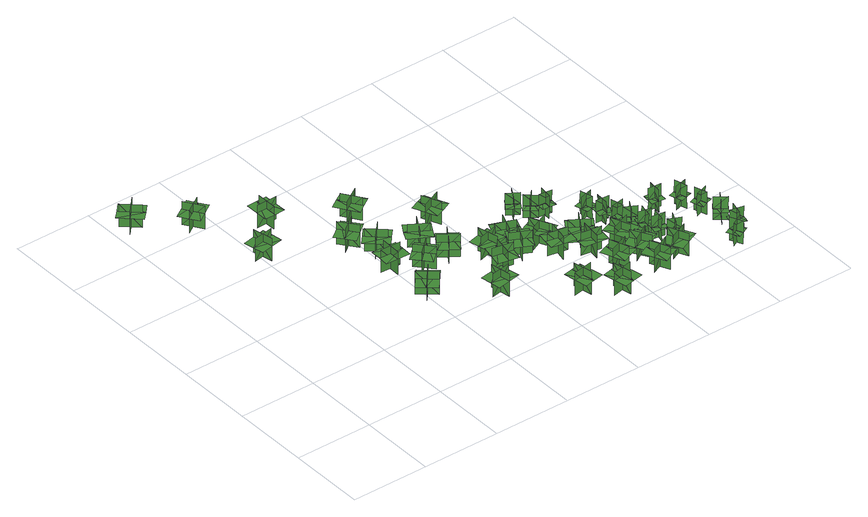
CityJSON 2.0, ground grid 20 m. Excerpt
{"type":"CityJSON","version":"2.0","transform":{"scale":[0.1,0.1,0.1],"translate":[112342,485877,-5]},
"CityObjects":{
"tree1":{"type":"SolitaryVegetationObject","geometry":[{"type":"MultiSurface","lod":"1","boundaries":[[[0,1,2]],[[0,2,3]],[[4,5,6]],[[4,6,7]],[[8,9,10]],[[8,10,11]],[[8,11,12]],[[8,12,13]]]}]},
"tree2":{"type":"SolitaryVegetationObject","geometry":[{"type":"MultiSurface","lod":"1","boundaries":[[[14,15,16]],[[14,16,17]],[[18,19,20]],[[18,20,21]],[[22,23,24]],[[22,24,25]],[[22,25,26]],[[22,26,27]]]}]},
"tree3":{"type":"SolitaryVegetationObject","geometry":[{"type":"MultiSurface","lod":"1","boundaries":[[[28,29,30]],[[28,30,31]],[[32,33,34]],[[32,34,35]],[[36,37,38]],[[36,38,39]],[[36,39,40]],[[36,40,41]]]}]},
"tree4":{"type":"SolitaryVegetationObject","geometry":[{"type":"MultiSurface","lod":"1","boundaries":[[[42,43,44]],[[42,44,45]],[[46,47,48]],[[46,48,49]],[[50,51,52]],[[50,52,53]],[[50,53,54]],[[50,54,55]]]}]},
"tree5":{"type":"SolitaryVegetationObject","geometry":[{"type":"MultiSurface","lod":"1","boundaries":[[[56,57,58]],[[56,58,59]],[[60,61,62]],[[60,62,63]],[[64,65,66]],[[64,66,67]],[[64,67,68]],[[64,68,69]]]}]},
"tree6":{"type":"SolitaryVegetationObject","geometry":[{"type":"MultiSurface","lod":"1","boundaries":[[[70,71,72]],[[70,72,73]],[[74,75,76]],[[74,76,77]],[[78,79,80]],[[78,80,81]],[[78,81,82]],[[78,82,83]]]}]},
"tree7":{"type":"SolitaryVegetationObject","geometry":[{"type":"MultiSurface","lod":"1","boundaries":[[[84,85,86]],[[84,86,87]],[[88,89,90]],[[88,90,91]],[[92,93,94]],[[92,94,95]],[[92,95,96]],[[92,96,97]]]}]},
"tree8":{"type":"SolitaryVegetationObject","geometry":[{"type":"MultiSurface","lod":"1","boundaries":[[[98,99,100]],[[98,100,101]],[[102,103,104]],[[102,104,105]],[[106,107,108]],[[106,108,109]],[[106,109,110]],[[106,110,111]]]}]},
"tree9":{"type":"SolitaryVegetationObject","geometry":[{"type":"MultiSurface","lod":"1","boundaries":[[[112,113,114]],[[112,114,115]],[[116,117,118]],[[116,118,119]],[[120,121,122]],[[120,122,123]],[[120,123,124]],[[120,124,125]]]}]},
"tree10":{"type":"SolitaryVegetationObject","geometry":[{"type":"MultiSurface","lod":"1","boundaries":[[[126,127,128]],[[126,128,129]],[[130,131,132]],[[130,132,133]],[[134,135,136]],[[134,136,137]],[[134,137,138]],[[134,138,139]]]}]},
"tree11":{"type":"SolitaryVegetationObject","geometry":[{"type":"MultiSurface","lod":"1","boundaries":[[[140,141,142]],[[140,142,143]],[[144,145,146]],[[144,146,147]],[[148,149,150]],[[148,150,151]],[[148,151,152]],[[148,152,153]]]}]},
"tree12":{"type":"SolitaryVegetationObject","geometry":[{"type":"MultiSurface","lod":"1","boundaries":[[[154,155,156]],[[154,156,157]],[[158,159,160]],[[158,160,161]],[[162,163,164]],[[162,164,165]],[[162,165,166]],[[162,166,167]]]}]},
"tree13":{"type":"SolitaryVegetationObject","geometry":[{"type":"MultiSurface","lod":"1","boundaries":[[[168,169,170]],[[168,170,171]],[[172,173,174]],[[172,174,175]],[[176,177,178]],[[176,178,179]],[[176,179,180]],[[176,180,181]]]}]},
"tree14":{"type":"SolitaryVegetationObject","geometry":[{"type":"MultiSurface","lod":"1","boundaries":[[[182,183,184]],[[182,184,185]],[[186,187,188]],[[186,188,189]],[[190,191,192]],[[190,192,193]],[[190,193,194]],[[190,194,195]]]}]},
"tree15":{"type":"SolitaryVegetationObject","geometry":[{"type":"MultiSurface","lod":"1","boundaries":[[[196,197,198]],[[196,198,199]],[[200,201,202]],[[200,202,203]],[[204,205,206]],[[204,206,207]],[[204,207,208]],[[204,208,209]]]}]},
"tree16":{"type":"SolitaryVegetationObject","geometry":[{"type":"MultiSurface","lod":"1","boundaries":[[[210,211,212]],[[210,212,213]],[[214,215,216]],[[214,216,217]],[[218,219,220]],[[218,220,221]],[[218,221,222]],[[218,222,223]]]}]},
"tree17":{"type":"SolitaryVegetationObject","geometry":[{"type":"MultiSurface","lod":"1","boundaries":[[[224,225,226]],[[224,226,227]],[[228,229,230]],[[228,230,231]],[[232,233,234]],[[232,234,235]],[[232,235,236]],[[232,236,237]]]}]},
"tree18":{"type":"SolitaryVegetationObject","geometry":[{"type":"MultiSurface","lod":"1","boundaries":[[[238,239,240]],[[238,240,241]],[[242,243,244]],[[242,244,245]],[[246,247,248]],[[246,248,249]],[[246,249,250]],[[246,250,251]]]}]},
"tree19":{"type":"SolitaryVegetationObject","geometry":[{"type":"MultiSurface","lod":"1","boundaries":[[[252,253,254]],[[252,254,255]],[[256,257,258]],[[256,258,259]],[[260,261,262]],[[260,262,263]],[[260,263,264]],[[260,264,265]]]}]},
"tree20":{"type":"SolitaryVegetationObject","geometry":[{"type":"MultiSurface","lod":"1","boundaries":[[[266,267,268]],[[266,268,269]],[[270,271,272]],[[270,272,273]],[[274,275,276]],[[274,276,277]],[[274,277,278]],[[274,278,279]]]}]},
"tree21":{"type":"SolitaryVegetationObject","geometry":[{"type":"MultiSurface","lod":"1","boundaries":[[[280,281,282]],[[280,282,283]],[[284,285,286]],[[284,286,287]],[[288,289,290]],[[288,290,291]],[[288,291,292]],[[288,292,293]]]}]},
"tree22":{"type":"SolitaryVegetationObject","geometry":[{"type":"MultiSurface","lod":"1","boundaries":[[[294,295,296]],[[294,296,297]],[[298,299,300]],[[298,300,301]],[[302,303,304]],[[302,304,305]],[[302,305,306]],[[302,306,307]]]}]},
"tree23":{"type":"SolitaryVegetationObject","geometry":[{"type":"MultiSurface","lod":"1","boundaries":[[[308,309,310]],[[308,310,311]],[[312,313,314]],[[312,314,315]],[[316,317,318]],[[316,318,319]],[[316,319,320]],[[316,320,321]]]}]},
"tree24":{"type":"SolitaryVegetationObject","geometry":[{"type":"MultiSurface","lod":"1","boundaries":[[[322,323,324]],[[322,324,325]],[[326,327,328]],[[326,328,329]],[[330,331,332]],[[330,332,333]],[[330,333,334]],[[330,334,335]]]}]},
"tree25":{"type":"SolitaryVegetationObject","geometry":[{"type":"MultiSurface","lod":"1","boundaries":[[[336,337,338]],[[336,338,339]],[[340,341,342]],[[340,342,343]],[[344,345,346]],[[344,346,347]],[[344,347,348]],[[344,348,349]]]}]},
"tree26":{"type":"SolitaryVegetationObject","geometry":[{"type":"MultiSurface","lod":"1","boundaries":[[[350,351,352]],[[350,352,353]],[[354,355,356]],[[354,356,357]],[[358,359,355]],[[358,355,354]],[[360,361,351]],[[360,351,350]],[[350,351,362]],[[350,362,363]],[[350,364,365]],[[350,365,351]]]}]},
"tree27":{"type":"SolitaryVegetationObject","geometry":[{"type":"MultiSurface","lod":"1","boundaries":[[[366,367,368]],[[366,368,369]],[[370,371,372]],[[370,372,373]],[[374,375,371]],[[374,371,370]],[[376,377,367]],[[376,367,366]],[[366,367,378]],[[366,378,379]],[[366,380,381]],[[366,381,367]]]}]},
"tree28":{"type":"SolitaryVegetationObject","geometry":[{"type":"MultiSurface","lod":"1","boundaries":[[[382,383,384]],[[382,384,385]],[[386,387,388]],[[386,388,389]],[[390,391,392]],[[390,392,393]],[[390,393,394]],[[390,394,395]]]}]},
"tree29":{"type":"SolitaryVegetationObject","geometry":[{"type":"MultiSurface","lod":"1","boundaries":[[[396,397,398]],[[396,398,399]],[[400,401,402]],[[400,402,403]],[[404,405,401]],[[404,401,400]],[[406,407,397]],[[406,397,396]],[[396,397,408]],[[396,408,409]],[[396,410,411]],[[396,411,397]]]}]},
"tree30":{"type":"SolitaryVegetationObject","geometry":[{"type":"MultiSurface","lod":"1","boundaries":[[[412,413,414]],[[412,414,415]],[[416,417,418]],[[416,418,419]],[[420,421,422]],[[420,422,423]],[[420,423,424]],[[420,424,425]]]}]},
"tree31":{"type":"SolitaryVegetationObject","geometry":[{"type":"MultiSurface","lod":"1","boundaries":[[[426,427,428]],[[426,428,429]],[[430,431,432]],[[430,432,433]],[[434,435,436]],[[434,436,437]],[[434,437,438]],[[434,438,439]]]}]},
"tree32":{"type":"SolitaryVegetationObject","geometry":[{"type":"MultiSurface","lod":"1","boundaries":[[[440,441,442]],[[440,442,443]],[[444,445,446]],[[444,446,447]],[[448,449,445]],[[448,445,444]],[[450,451,441]],[[450,441,440]],[[440,441,452]],[[440,452,453]],[[440,454,455]],[[440,455,441]]]}]},
"tree33":{"type":"SolitaryVegetationObject","geometry":[{"type":"MultiSurface","lod":"1","boundaries":[[[456,457,458]],[[456,458,459]],[[460,461,462]],[[460,462,463]],[[464,465,466]],[[464,466,467]],[[464,467,468]],[[464,468,469]]]}]},
"tree34":{"type":"SolitaryVegetationObject","geometry":[{"type":"MultiSurface","lod":"1","boundaries":[[[470,471,472]],[[470,472,473]],[[474,475,476]],[[474,476,477]],[[478,479,475]],[[478,475,474]],[[480,481,471]],[[480,471,470]],[[470,471,482]],[[470,482,483]],[[470,484,485]],[[470,485,471]]]}]},
"tree35":{"type":"SolitaryVegetationObject","geometry":[{"type":"MultiSurface","lod":"1","boundaries":[[[486,487,488]],[[486,488,489]],[[490,491,492]],[[490,492,493]],[[494,495,491]],[[494,491,490]],[[496,497,487]],[[496,487,486]],[[486,487,498]],[[486,498,499]],[[486,500,501]],[[486,501,487]]]}]},
"tree36":{"type":"SolitaryVegetationObject","geometry":[{"type":"MultiSurface","lod":"1","boundaries":[[[502,503,504]],[[502,504,505]],[[506,507,508]],[[506,508,509]],[[510,511,507]],[[510,507,506]],[[512,513,503]],[[512,503,502]],[[502,503,514]],[[502,514,515]],[[502,516,517]],[[502,517,503]]]}]},
"tree37":{"type":"SolitaryVegetationObject","geometry":[{"type":"MultiSurface","lod":"1","boundaries":[[[518,519,520]],[[518,520,521]],[[522,523,524]],[[522,524,525]],[[526,527,523]],[[526,523,522]],[[528,529,519]],[[528,519,518]],[[518,519,530]],[[518,530,531]],[[518,532,533]],[[518,533,519]]]}]},
"tree38":{"type":"SolitaryVegetationObject","geometry":[{"type":"MultiSurface","lod":"1","boundaries":[[[534,535,536]],[[534,536,537]],[[538,539,540]],[[538,540,541]],[[542,543,539]],[[542,539,538]],[[544,545,535]],[[544,535,534]],[[534,535,546]],[[534,546,547]],[[534,548,549]],[[534,549,535]]]}]},
"tree39":{"type":"SolitaryVegetationObject","geometry":[{"type":"MultiSurface","lod":"1","boundaries":[[[550,551,552]],[[550,552,553]],[[554,555,556]],[[554,556,557]],[[558,559,555]],[[558,555,554]],[[560,561,551]],[[560,551,550]],[[550,551,562]],[[550,562,563]],[[550,564,565]],[[550,565,551]]]}]},
"tree40":{"type":"SolitaryVegetationObject","geometry":[{"type":"MultiSurface","lod":"1","boundaries":[[[566,567,568]],[[566,568,569]],[[570,571,572]],[[570,572,573]],[[574,575,571]],[[574,571,570]],[[576,577,567]],[[576,567,566]],[[566,567,578]],[[566,578,579]],[[566,580,581]],[[566,581,567]]]}]},
"tree41":{"type":"SolitaryVegetationObject","geometry":[{"type":"MultiSurface","lod":"1","boundaries":[[[582,583,584]],[[582,584,585]],[[586,587,588]],[[586,588,589]],[[590,591,587]],[[590,587,586]],[[592,593,583]],[[592,583,582]],[[582,583,594]],[[582,594,595]],[[582,596,597]],[[582,597,583]]]}]},
"tree42":{"type":"SolitaryVegetationObject","geometry":[{"type":"MultiSurface","lod":"1","boundaries":[[[598,599,600]],[[598,600,601]],[[602,603,604]],[[602,604,605]],[[606,607,603]],[[606,603,602]],[[608,609,599]],[[608,599,598]],[[598,599,610]],[[598,610,611]],[[598,612,613]],[[598,613,599]]]}]},
"tree43":{"type":"SolitaryVegetationObject","geometry":[{"type":"MultiSurface","lod":"1","boundaries":[[[614,615,616]],[[614,616,617]],[[618,619,620]],[[618,620,621]],[[622,623,619]],[[622,619,618]],[[624,625,615]],[[624,615,614]],[[614,615,626]],[[614,626,627]],[[614,628,629]],[[614,629,615]]]}]},
"tree44":{"type":"SolitaryVegetationObject","geometry":[{"type":"MultiSurface","lod":"1","boundaries":[[[630,631,632]],[[630,632,633]],[[634,635,636]],[[634,636,637]],[[638,639,635]],[[638,635,634]],[[640,641,631]],[[640,631,630]],[[630,631,642]],[[630,642,643]],[[630,644,645]],[[630,645,631]]]}]},
"tree45":{"type":"SolitaryVegetationObject","geometry":[{"type":"MultiSurface","lod":"1","boundaries":[[[646,647,648]],[[646,648,649]],[[650,651,652]],[[650,652,653]],[[654,655,651]],[[654,651,650]],[[656,657,647]],[[656,647,646]],[[646,647,658]],[[646,658,659]],[[646,660,661]],[[646,661,647]]]}]}
},
"vertices":[
[62,924,10],[62,924,72],[26,885,72],[26,885,10],[63,888,10],[63,888,72],[25,923,72],[25,923,10],[68,882,52],[87,902,52],[40,946,52],[22,926,52],[3,907,52],[50,863,52],
[210,611,10],[210,611,72],[199,663,72],[199,663,10],[180,632,10],[180,632,72],[231,642,72],[231,642,10],[172,630,52],[178,604,52],[240,616,52],[235,642,52],[230,669,52],[167,656,52],
[139,842,11],[139,842,73],[168,797,73],[168,797,11],[174,834,11],[174,834,73],[131,806,73],[131,806,11],[181,838,53],[166,861,53],[112,826,53],[127,803,53],[142,781,53],[195,816,53],
[420,281,13],[420,281,75],[379,316,75],[379,316,13],[384,279,13],[384,279,75],[417,318,75],[417,318,13],[378,273,55],[399,255,55],[441,304,55],[420,321,55],[400,339,55],[358,290,55],
[259,726,13],[259,726,75],[312,727,75],[312,727,13],[284,752,13],[284,752,75],[285,700,75],[285,700,13],[284,760,55],[258,759,55],[258,695,55],[285,695,55],[312,696,55],[311,760,55],
[393,445,17],[393,445,79],[391,392,79],[391,392,17],[417,418,17],[417,418,79],[366,420,79],[366,420,17],[425,418,59],[426,444,59],[362,447,59],[361,420,59],[360,393,59],[424,391,59],
[390,526,14],[390,526,76],[358,569,76],[358,569,14],[354,532,14],[354,532,76],[395,563,76],[395,563,14],[348,527,56],[364,506,56],[415,545,56],[399,566,56],[383,587,56],[332,548,56],
[424,506,18],[424,506,80],[388,467,80],[388,467,18],[425,470,18],[425,470,80],[387,505,80],[387,505,18],[431,465,59],[449,485,59],[401,528,59],[383,508,59],[365,488,59],[413,445,59],
[433,393,19],[433,393,81],[469,353,81],[469,353,19],[469,391,19],[469,391,81],[431,356,81],[431,356,19],[475,396,61],[457,416,61],[409,373,61],[427,353,61],[445,333,61],[493,376,61],
[537,178,13],[537,178,75],[527,231,75],[527,231,13],[507,200,13],[507,200,75],[558,209,75],[558,209,13],[500,198,55],[504,172,55],[567,183,55],[563,209,55],[558,236,55],[495,225,55],
[481,426,14],[481,426,76],[508,473,76],[508,473,14],[473,462,14],[473,462,76],[517,436,76],[517,436,14],[466,466,56],[453,442,56],[508,410,56],[521,433,56],[535,456,56],[480,489,56],
[421,611,14],[421,611,76],[466,640,76],[466,640,14],[429,646,14],[429,646,76],[458,603,76],[458,603,14],[424,653,56],[402,638,56],[438,584,56],[460,599,56],[482,614,56],[447,667,56],
[502,395,12],[502,395,74],[546,365,74],[546,365,12],[538,402,12],[538,402,74],[509,359,74],[509,359,12],[542,408,53],[520,423,53],[484,370,53],[506,355,53],[528,340,53],[564,393,53],
[563,274,15],[563,274,77],[616,264,77],[616,264,15],[594,293,15],[594,293,77],[584,243,77],[584,243,15],[595,301,56],[569,306,56],[556,244,56],[583,238,56],[609,233,56],[621,296,56],
[602,304,14],[602,304,76],[589,356,76],[589,356,14],[571,323,14],[571,323,76],[621,336,76],[621,336,14],[564,321,56],[570,295,56],[633,311,56],[626,337,56],[620,363,56],[557,347,56],
[703,100,14],[703,100,76],[651,90,76],[651,90,14],[683,71,14],[683,71,76],[673,121,76],[673,121,14],[684,63,56],[711,68,56],[698,131,56],[672,126,56],[646,121,56],[658,58,56],
[553,498,12],[553,498,74],[602,519,74],[602,519,12],[567,531,12],[567,531,74],[587,484,74],[587,484,12],[564,539,54],[539,528,54],[564,469,54],[589,479,54],[613,490,54],[589,549,54],
[629,298,15],[629,298,77],[677,274,77],[677,274,15],[663,309,15],[663,309,77],[640,263,77],[640,263,15],[667,316,57],[643,328,57],[614,270,57],[638,258,57],[662,246,57],[691,304,57],
[662,362,12],[662,362,74],[643,312,74],[643,312,12],[676,329,12],[676,329,74],[628,347,74],[628,347,12],[683,326,54],[693,351,54],[633,374,54],[623,349,54],[614,324,54],[674,301,54],
[773,48,13],[773,48,75],[721,37,75],[721,37,13],[753,18,13],[753,18,75],[742,68,75],[742,68,13],[754,10,54],[781,15,54],[768,78,54],[741,73,54],[715,67,54],[728,5,54],
[724,262,17],[724,262,79],[714,209,79],[714,209,17],[744,231,17],[744,231,79],[693,241,79],[693,241,17],[751,230,59],[756,256,59],[693,268,59],[688,242,59],[684,215,59],[747,204,59],
[736,306,12],[736,306,74],[687,283,74],[687,283,12],[723,273,12],[723,273,74],[701,319,74],[701,319,12],[726,265,54],[751,277,54],[723,335,54],[699,323,54],[675,312,54],[702,254,54],
[771,106,16],[771,106,78],[821,126,78],[821,126,16],[786,139,16],[786,139,78],[805,91,78],[805,91,16],[783,146,57],[758,136,57],[782,77,57],[807,87,57],[832,97,57],[808,156,57],
[774,167,17],[774,167,79],[781,220,79],[781,220,17],[753,196,17],[753,196,79],[804,189,79],[804,189,17],[745,197,59],[742,171,59],[805,162,59],[809,189,59],[812,215,59],[749,224,59],
[798,263,14],[798,263,76],[770,218,76],[770,218,14],[806,228,14],[806,228,76],[762,255,76],[762,255,14],[813,224,56],[827,246,56],[772,280,56],[758,258,56],[744,235,56],[798,201,56],
[748,406,41],[719,424,41],[710,409,41],[739,391,41],[726,400,41],[743,429,41],[742,430,72],[724,401,72],[724,401,10],[742,430,10],[749,407,10],[720,425,10],[719,424,72],[748,406,72],[757,421,41],[728,438,41],
[772,397,41],[749,373,41],[762,360,41],[785,385,41],[773,374,41],[748,397,41],[747,396,72],[772,372,72],[772,372,10],[747,396,10],[771,398,10],[748,373,10],[749,373,72],[772,397,72],[759,409,41],[736,384,41],
[846,53,10],[846,53,72],[895,75,72],[895,75,10],[859,87,10],[859,87,72],[881,40,72],[881,40,10],[856,94,52],[832,83,52],[859,24,52],[883,36,52],[907,47,52],[880,105,52],
[794,390,41],[790,356,41],[808,354,41],[811,388,41],[809,372,41],[775,376,41],[775,374,72],[809,370,72],[809,370,10],[775,374,10],[792,390,10],[789,356,10],[790,356,72],[794,390,72],[777,392,41],[773,358,41],
[880,105,6],[880,105,68],[853,151,68],[853,151,6],[846,115,6],[846,115,68],[890,141,68],[890,141,6],[839,111,48],[852,88,48],[908,121,48],[894,144,48],[880,167,48],[825,134,48],
[882,198,6],[882,198,68],[833,178,68],[833,178,6],[868,165,6],[868,165,68],[848,213,68],[848,213,6],[871,158,48],[896,168,48],[871,227,48],[846,217,48],[822,207,48],[847,147,48],
[841,306,42],[874,315,42],[869,332,42],[836,323,42],[852,327,42],[861,294,42],[863,294,73],[854,327,73],[854,327,11],[863,294,11],[841,305,11],[874,313,11],[874,315,73],[841,306,73],[845,289,42],[878,298,42],
[945,55,9],[945,55,71],[923,103,71],[923,103,9],[912,68,9],[912,68,71],[958,89,71],[958,89,9],[904,64,51],[916,40,51],[974,67,51],[962,91,51],[951,116,51],[893,89,51],
[893,274,42],[859,277,42],[857,260,42],[891,256,42],[875,259,42],[878,292,42],[876,293,73],[873,259,73],[873,259,11],[876,293,11],[893,275,11],[859,278,11],[859,277,73],[893,274,73],[894,291,42],[860,294,42],
[888,260,42],[895,227,42],[912,230,42],[906,263,42],[908,247,42],[875,241,42],[875,239,73],[908,245,73],[908,245,11],[875,239,11],[887,260,11],[893,227,11],[895,227,73],[888,260,73],[872,257,42],[878,224,42],
[914,228,43],[897,199,43],[913,190,43],[929,220,43],[921,206,43],[891,223,43],[890,221,74],[920,204,74],[920,204,12],[890,221,12],[913,229,12],[896,200,12],[897,199,74],[914,228,74],[899,237,43],[882,207,43],
[902,182,45],[935,176,45],[938,193,45],[905,199,45],[921,195,45],[915,162,45],[917,162,76],[923,195,76],[923,195,14],[917,162,14],[902,180,14],[935,174,14],[935,176,76],[902,182,76],[899,165,45],[932,159,45],
[915,151,45],[949,145,45],[952,163,45],[918,169,45],[934,165,45],[928,132,45],[930,131,76],[936,165,76],[936,165,14],[930,131,14],[915,150,14],[948,144,14],[949,145,76],[915,151,76],[912,134,45],[946,129,45],
[961,133,44],[946,102,44],[962,95,44],[977,125,44],[969,111,44],[939,126,44],[938,124,75],[968,109,75],[968,109,13],[938,124,13],[960,133,13],[945,103,13],[946,102,75],[961,133,75],[946,140,44],[931,110,44],
[989,218,46],[992,252,46],[975,253,46],[971,219,46],[974,236,46],[1007,232,46],[1008,234,77],[974,238,77],[974,238,15],[1008,234,15],[990,218,15],[994,251,15],[992,252,77],[989,218,77],[1006,216,46],[1009,250,46],
[1051,44,43],[1066,13,43],[1082,21,43],[1067,52,43],[1074,37,43],[1043,22,43],[1044,20,74],[1074,35,74],[1074,35,12],[1044,20,12],[1050,43,12],[1065,13,12],[1066,13,74],[1051,44,74],[1036,37,43],[1050,6,43],
[1087,77,45],[1079,44,45],[1097,39,45],[1105,72,45],[1100,57,45],[1067,65,45],[1067,63,76],[1100,55,76],[1100,55,13],[1067,63,13],[1086,77,13],[1078,44,13],[1079,44,76],[1087,77,76],[1071,81,45],[1063,48,45],
[1025,202,48],[1057,211,48],[1052,228,48],[1020,218,48],[1035,222,48],[1045,190,48],[1047,191,79],[1037,223,79],[1037,223,16],[1047,191,16],[1025,200,16],[1058,210,16],[1057,211,79],[1025,202,79],[1030,185,48],[1062,195,48],
[1057,177,47],[1068,145,47],[1085,151,47],[1074,183,47],[1078,167,47],[1046,156,47],[1047,154,78],[1079,165,78],[1079,165,16],[1047,154,16],[1056,177,16],[1067,145,16],[1068,145,78],[1057,177,78],[1041,171,47],[1052,139,47],
[1070,98,46],[1089,126,46],[1075,136,46],[1055,108,46],[1065,121,46],[1093,102,46],[1094,103,77],[1067,123,77],[1067,123,15],[1094,103,15],[1071,97,15],[1091,125,15],[1089,126,77],[1070,98,77],[1084,88,46],[1103,116,46]
]}
